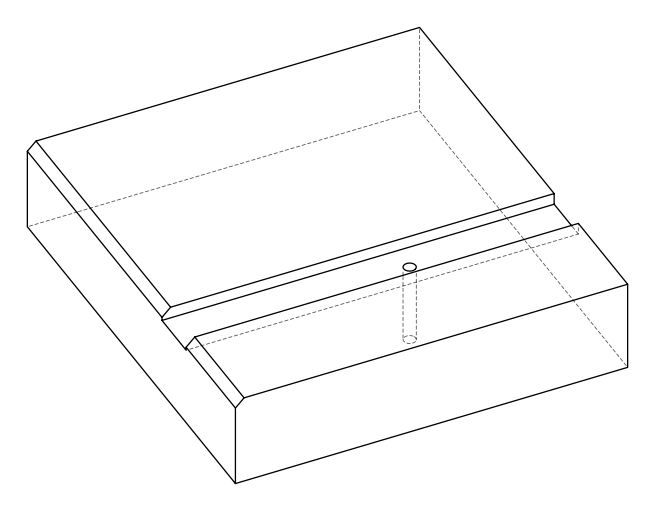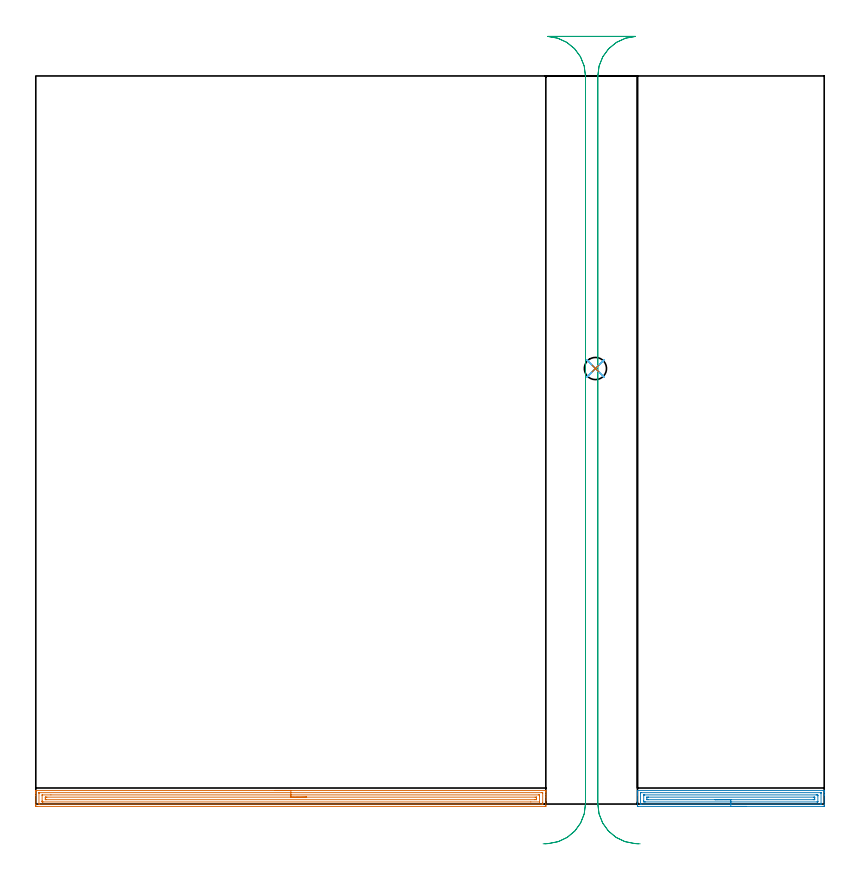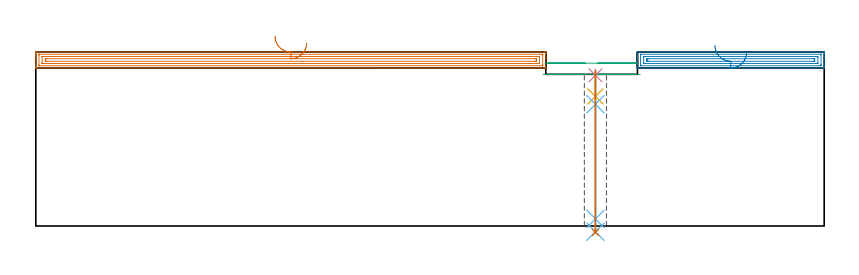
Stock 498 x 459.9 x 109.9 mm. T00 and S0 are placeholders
(PLAN: 7 operations, 5 tool changes, 20.1 min)
(1 AREA_MILL | FG_CHAMFER_SURFACE | UGT0205_001 | 10.53 min | 16721 mm3)
(2 AREA_MILL_1 | FG_CHAMFER_SURFACE_1 | UGT0205_001 | 4 min | 6323 mm3)
(3 MILL_RECTANGULAR_SLOT | SLOT_RECTANGULAR | UGT0201_020 | Follow Part, ap 12.5, ae 75% | 4.56 min | 374380 mm3)
(4 SPOT_DRILL | STEP1HOLE | NXT0321_9005460120000 | 0.03 min | 9 mm3)
(5 DRILL_BLIND_HOLE_INTO_CENTER | STEP1HOLE | NXT0301_064 | 0.07 min | 916 mm3)
(6 GUN_DRILL_THROUGH_HOLE | STEP1HOLE | UGT0307_006 | 0.49 min | 5312 mm3)
(7 DRILL_TO_ENLARGE_THROUGH_HOLE | STEP1HOLE | NXT0301_104 | 0.41 min | 8489 mm3)
(TOOL UGT0205_001 | Chamfer Mill 20 x 3 x 45 deg. | D20 FL50 Z2)
(TOOL UGT0201_020 | End mill 50 mm | D50 FL50 Z4)
(TOOL NXT0321_9005460120000 | NC Spot Drill, 142deg, 12mm, Carbide, Uncoated | D12 PA142 FL30 Z2)
(TOOL NXT0301_064 | Carbide Drill 9.3mm [860.1-0930-028A1-MM 2214] | D9.3 PA140 FL47 Z2)
(TOOL UGT0307_006 | Gun Drill 9 mm | D9 PA130 FL24 Z1)
(TOOL NXT0301_104 | Carbide Drill 14mm [860.1-1400-112A1-MM 2214] | D14 PA140 FL123 Z2)
(OP 1 AREA_MILL)
G17 G21 G94 G90
T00 M6
G54
G17 G0 G90 X151.1 Y8.6 S1061 M3
G43 Z119.9 H0
G94 G1 X151.138 Z119.028 F250.
X151.252 Z118.163
X151.441 Z117.312
X151.703 Z116.48
X152.037 Z115.674
X152.44 Z114.9
X152.909 Z114.164
X153.44 Z113.472
X154.029 Z112.829
X154.672 Z112.239
X155.364 Z111.708
X156.1 Z111.24
X156.874 Z110.837
X157.68 Z110.503
X158.512 Z110.241
X159.364 Z110.052
X160.228 Z109.938
X161.1 Z109.9
X322.02
X322.19 Y8.597 Z109.888
X322.193 Y8.543 Z109.835
X322.2 Y8.123 Z109.422
Y7.835 Z109.134
Y7.116 Z108.411
Y5.865 Z107.162
Y4.442 Z105.737
Y-0.641 Z100.656
X322.198 Y-0.908 Z100.39
X322.192 Y-1.492 Z99.806
X322.161 Y-1.494 Z99.804
X321.573 Y-1.5 Z99.8
X0.627
X0.039 Y-1.494 Z99.804
X0.008 Y-1.492 Z99.806
X0.003 Y-0.908 Z100.39
X0. Y-0.282 Z101.015
Y5.333 Z106.628
Y6.757 Z108.053
Y7.116 Z108.411
Y7.835 Z109.134
Y8.123 Z109.422
X0.007 Y8.543 Z109.835
X0.01 Y8.597 Z109.888
X0.18 Y8.6 Z109.9
X161.1
Y7.186 Z108.486
X319.785 Y7.185 Z108.485
X319.855 Y7.184 Z108.484
X319.994 Y7.179 Z108.479
X320.19 Y7.169 Z108.469
X320.192 Y7.116 Z108.416
X320.199 Y6.704 Z108.004
X320.2 Y0.875 Z102.175
Y0.462 Z101.762
X320.196 Y-0.016 Z101.284
X320.193 Y-0.067 Z101.233
X320.192 Y-0.075 Z101.225
X320.156 Y-0.079 Z101.221
X320.064 Y-0.082 Z101.218
X319.925 Y-0.085 Z101.215
X319.855 Y-0.086 Z101.214
X2.415 Y-0.085 Z101.215
X2.345 Y-0.084 Z101.216
X2.206 Y-0.079 Z101.221
X2.01 Y-0.069 Z101.231
X2.008 Y-0.016 Z101.284
X2.001 Y0.397 Z101.697
X2. Y6.638 Z107.938
X2.004 Y7.116 Z108.416
X2.007 Y7.167 Z108.467
X2.008 Y7.175 Z108.475
X2.044 Y7.179 Z108.479
X2.136 Y7.183 Z108.483
X2.275 Y7.185 Z108.485
X2.345 Y7.186 Z108.486
X161.1
Y5.772 Z107.072
X317.557 Y5.771 Z107.071
X317.997 Y5.77 Z107.07
X318.143 Y5.768 Z107.068
X318.187 Y5.765 Z107.065
X318.194 Y5.67 Z106.97
X318.198 Y5.536 Z106.836
X318.2 Y5.333 Z106.633
Y5.131 Z106.431
X318.199 Y1.566 Z102.866
X318.19 Y1.363 Z102.663
X318.181 Y1.335 Z102.635
X318.161 Y1.332 Z102.632
X318.107 Y1.329 Z102.629
X312.689 Y1.328 Z102.628
X4.643 Y1.329 Z102.629
X4.203 Y1.33 Z102.63
X4.057 Y1.332 Z102.632
X4.013 Y1.335 Z102.635
X4.006 Y1.43 Z102.73
X4.002 Y1.564 Z102.864
X4. Y1.767 Z103.067
Y1.97 Z103.27
X4.001 Y5.534 Z106.834
X4.01 Y5.737 Z107.037
X4.019 Y5.765 Z107.065
X4.039 Y5.768 Z107.068
X4.093 Y5.771 Z107.071
X9.546 Y5.772 Z107.072
X161.1
Y4.357 Z105.657
X315.4
X316.137 Y4.352 Z105.652
X316.178 Y4.351 Z105.651
X316.19 Y4.345 Z105.645
X316.193 Y4.322 Z105.622
X316.197 Y4.213 Z105.513
X316.199 Y3.995 Z105.295
X316.2 Y3.559 Z104.859
X316.199 Y3.109 Z104.409
X316.197 Y2.888 Z104.188
X316.193 Y2.778 Z104.078
X316.19 Y2.755 Z104.055
X316.175 Y2.75 Z104.05
X316.12 Y2.747 Z104.047
X315.315 Y2.743 Z104.043
X315.23
X6.801
X6.063 Y2.748 Z104.048
X6.022 Y2.749 Z104.049
X6.01 Y2.755 Z104.055
X6.007 Y2.778 Z104.078
X6.003 Y2.887 Z104.187
X6.001 Y3.105 Z104.405
X6. Y3.541 Z104.841
X6.001 Y3.991 Z105.291
X6.003 Y4.212 Z105.512
X6.007 Y4.322 Z105.622
X6.01 Y4.345 Z105.645
X6.025 Y4.35 Z105.65
X6.08 Y4.353 Z105.653
X6.885 Y4.357 Z105.657
X6.97
X161.1
X161.972 Z105.695
X162.837 Z105.809
X163.688 Z105.998
X164.52 Z106.26
X165.326 Z106.594
X166.1 Z106.997
X166.836 Z107.466
X167.528 Z107.997
X168.171 Z108.586
X168.76 Z109.229
X169.292 Z109.922
X169.76 Z110.657
X170.163 Z111.431
X170.497 Z112.237
X170.759 Z113.069
X170.948 Z113.921
X171.062 Z114.786
X171.1 Z115.657
G0 Z119.9
M5
M2
(OP 2 AREA_MILL_1)
G17 G21 G94 G90
T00 M6
G54
G17 G0 G90 X449. Y-1.5 S1061 M3
G43 Z119.9 H0
Z109.8
G94 G1 X448.962 Z108.928 F250.
X448.848 Z108.064
X448.659 Z107.212
X448.397 Z106.38
X448.063 Z105.574
X447.66 Z104.8
X447.192 Z104.064
X446.66 Z103.372
X446.071 Z102.729
X445.428 Z102.14
X444.736 Z101.608
X444. Z101.14
X443.226 Z100.737
X442.42 Z100.403
X441.588 Z100.141
X440.737 Z99.952
X439.872 Z99.838
X439. Z99.8
X380.595
X380.292 Y-1.497 Z99.802
X380.01 Y-1.491 Z99.806
X380. Y-1.204 Z100.093
Y5.333 Z106.627
Y5.927 Z107.224
Y6.225 Z107.521
Y6.819 Z108.115
Y7.116 Z108.411
Y7.709 Z109.008
Y8.205 Z109.504
X380.007 Y8.553 Z109.845
X380.01 Y8.597 Z109.888
X380.149 Y8.6 Z109.9
X497.851
X497.995 Z109.891
X497.996 Z109.89
X497.998 Y8.552 Z109.843
X498. Y8.205 Z109.504
Y7.711 Z109.01
Y7.116 Z108.411
Y5.927 Z107.224
Y5.333 Z106.627
X497.999 Y-0.908 Z100.389
X497.997 Y-1.495 Z99.802
X497.995 Y-1.497 Z99.8
X497.405 Y-1.5
X439.
Y-0.086 Z101.214
X382.308
X382.169 Y-0.084 Z101.216
X382.076 Y-0.082 Z101.218
X382.01 Y-0.079 Z101.221
X382.008 Y-0.069 Z101.231
X382.005 Y-0.016 Z101.284
X382.001 Y0.361 Z101.661
Y6.602 Z107.902
X382.007 Y7.116 Z108.416
X382.01 Y7.162 Z108.462
X382.015 Y7.179 Z108.479
X382.309 Y7.186 Z108.486
X495.692
X495.831 Y7.184 Z108.484
X495.924 Y7.182 Z108.482
X495.99 Y7.179 Z108.479
X495.992 Y7.169 Z108.469
X495.995 Y7.116 Z108.416
X495.999 Y6.739 Z108.039
Y0.498 Z101.798
X495.993 Y-0.016 Z101.284
X495.99 Y-0.062 Z101.238
X495.986 Y-0.079 Z101.221
X495.692 Y-0.086 Z101.214
X439.
Y1.328 Z102.628
X385.053 Y1.329 Z102.629
X384.599
X384.161 Y1.333 Z102.633
X384.025 Y1.335 Z102.635
X384.009 Y1.606 Z102.906
X384.003 Y1.767 Z103.067
X384. Y1.928 Z103.228
X384.001 Y5.494 Z106.794
X384.005 Y5.656 Z106.956
X384.01 Y5.758 Z107.058
X384.053 Y5.765 Z107.065
X384.161 Y5.767 Z107.067
X384.615 Y5.771 Z107.071
X492.947
X493.401
X493.839 Y5.767 Z107.067
X493.975 Y5.765 Z107.065
X493.991 Y5.494 Z106.794
X493.997 Y5.333 Z106.633
X494. Y5.172 Z106.472
X493.999 Y1.606 Z102.906
X493.995 Y1.444 Z102.744
X493.99 Y1.342 Z102.642
X493.947 Y1.335 Z102.635
X493.839 Y1.333 Z102.633
X493.385 Y1.329 Z102.629
X439. Y1.328 Z102.628
Y2.743 Z104.043
X386.752
X386.025 Y2.748 Z104.048
X386.011 Y2.749 Z104.049
X386.007 Y2.767 Z104.067
X386.002 Y2.815 Z104.115
X386. Y2.912 Z104.212
Y3.106 Z104.406
Y3.968 Z105.268
X386.001 Y4.177 Z105.477
X386.003 Y4.282 Z105.582
X386.008 Y4.333 Z105.633
X386.012 Y4.351 Z105.651
X386.034 Y4.353 Z105.653
X386.837 Y4.357 Z105.657
X386.921
X491.248
X491.975 Y4.352 Z105.652
X491.989 Y4.351 Z105.651
X491.993 Y4.333 Z105.633
X491.998 Y4.285 Z105.585
X491.999 Y4.188 Z105.488
X492. Y3.994 Z105.294
Y3.132 Z104.432
X491.999 Y2.923 Z104.223
X491.997 Y2.818 Z104.118
X491.992 Y2.767 Z104.067
X491.988 Y2.749 Z104.049
X491.967 Y2.747 Z104.047
X491.164 Y2.743 Z104.043
X491.079
X439.
X438.128 Z104.081
X437.264 Z104.195
X436.412 Z104.383
X435.58 Z104.646
X434.774 Z104.98
X434. Z105.382
X433.264 Z105.851
X432.572 Z106.382
X431.929 Z106.972
X431.34 Z107.615
X430.809 Z108.307
X430.34 Z109.043
X429.937 Z109.817
X429.603 Z110.622
X429.341 Z111.455
X429.152 Z112.306
X429.038 Z113.171
X429. Z114.043
G0 Z119.9
M5
M2
(OP 3 MILL_RECTANGULAR_SLOT)
G17 G21 G94 G90
T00 M6
G54
G17 G0 G90 X380.669 Y-25.17 S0 M3
G43 Z119.9 H0
Z102.85
G94 G1 X377.682 Y-24.892 F250.
G2 X355. Y0. R25. F500.
G1 Y459.9
G2 X378.776 Y484.87 R25.
G1 Y484.9
X323.424
Y484.87
G2 X347.2 Y459.9 R25.
G1 Y0.
G2 X324.544 Y-24.89 R25.
G1 X321.557 Y-25.171 F250.
G0 X381.772 Y-25.117 Z95.8
G1 X378.776 Y-24.97
G2 X355. Y0. R25. F500.
G1 Y459.9
G2 X378.776 Y484.87 R25.
G1 Y484.9
X323.424
Y484.87
G2 X347.2 Y459.9 R25.
G1 Y0.
G2 X323.424 Y-24.97 R25.
G1 X320.428 Y-25.117 F250.
G0 Z119.9
M5
M2
(OP 4 SPOT_DRILL)
G17 G21 G94 G90
T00 M6
G54
G17 G0 G90 X353.5 Y275.1 S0 M3
G43 Z119.9 H0
G94 G81 G98 Z95.189 F250. R98.8
G80
M5
M2
(OP 5 DRILL_BLIND_HOLE_INTO_CENTER)
G17 G21 G94 G90
T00 M6
G54
G17 G0 G90 X353.5 Y275.1 S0 M3
G43 Z119.9 H1
G94 G81 G98 Z81.85 F250. R97.8
G80
M5
M2
(OP 6 GUN_DRILL_THROUGH_HOLE)
G17 G21 G94 G90
T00 M6
G54
G17 G0 G90 X353.5 Y275.1 M8
G43 Z119.9 H0
Z92.54
S716 M3
G94 G1 Z76.889 F125. M26
G4 X.084
Z4.5 F250.
G4 X.084
Z-3.598 F125.
G4 X.084
M5
M9
G0 Z92.54
Z119.9
M2
(OP 7 DRILL_TO_ENLARGE_THROUGH_HOLE)
G17 G21 G94 G90
T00 M6
G54
G17 G0 G90 X353.5 Y275.1 S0 M3
G43 Z119.9 H1
G94 G73 G98 Z-4.048 F250. Q12.481 R97.8
G80
M5
M2
